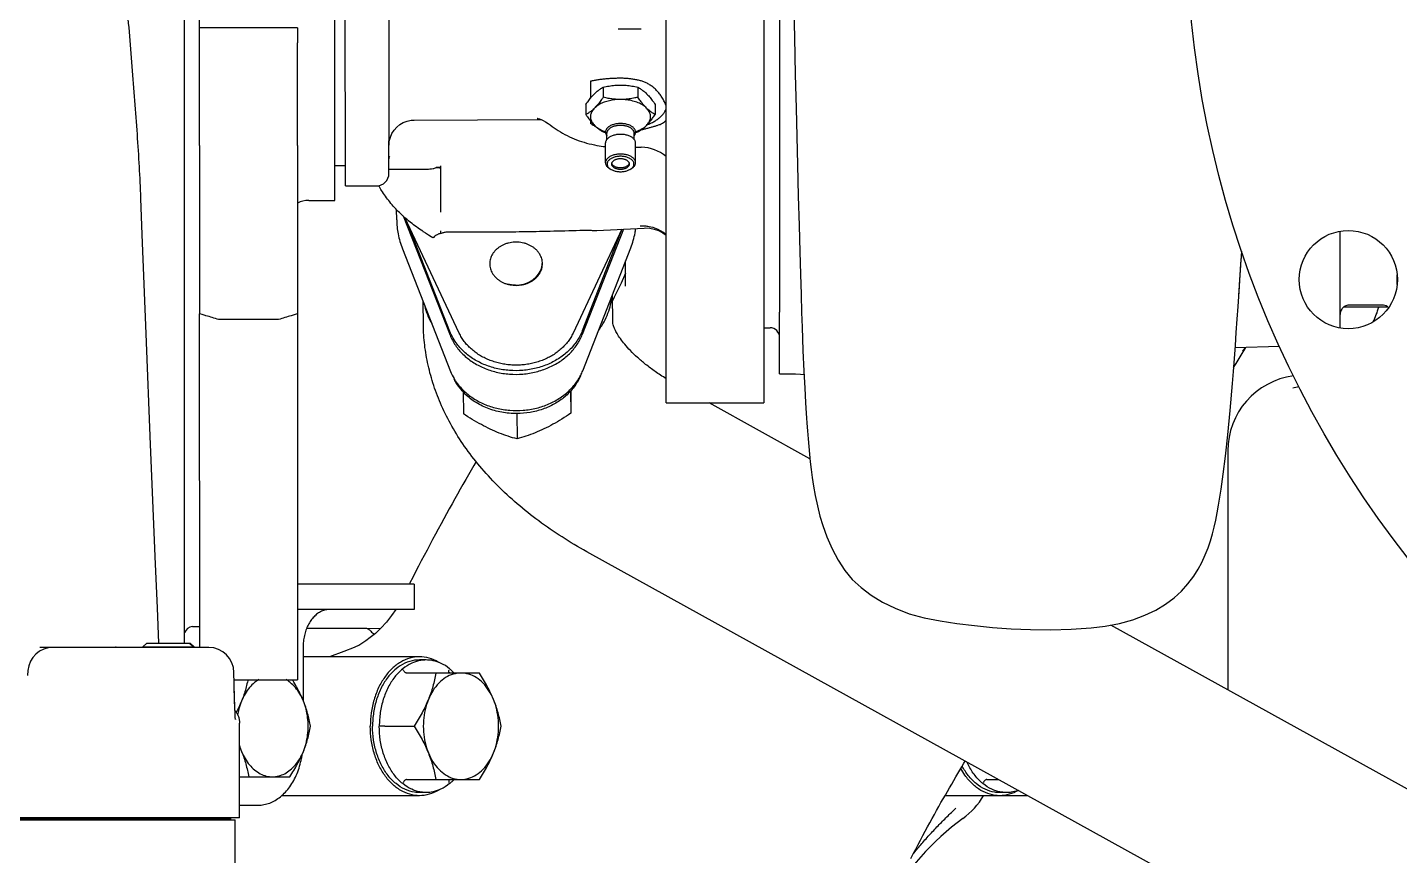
# Model space of a CAD drawing. Header units: millimetres. Extents: x 156850 to 204135, y 56350 to 74150.
# Drawn here: x 158248.3 to 158465.7, y 62054 to 62185.2 of the extents above; entities that cross this region are included whole.
import ezdxf

# ---------------------------------------------------------------- set-up
doc = ezdxf.new("R2010")
doc.units = ezdxf.units.MM
doc.header["$LTSCALE"] = 150
doc.layers.add('-----33 Equipment', color=5, linetype='Continuous')

# ---------------------------------------------------------------- blocks, each defined once
blk = doc.blocks.new('X-2F-PLAN$0$A$C73FA2420')
at = {"color": 0, "linetype": 'Continuous'}
for p, q in [((2305.73, 1156.34), (2305.73, 1274.36)), ((2305.45, 1273.64), (2305.41, 1157.04)), ((2305.67, 1272.91), (2305.63, 1157.77)), ((2329.08, 1189.87), (2328.3, 1189.94)), ((2332.73, 1161.23), (2332.73, 1188)), ((2398.13, 1171.75), (2403.85, 1171.97)), ((2403.85, 1171.97), (2404.55, 1172)), ((2305.73, 1171.68), (2305.64, 1171.68)), ((2332.79, 1171.67), (2332.73, 1171.67)), ((2332.79, 1171.67), (2332.79, 1171.01)), ((2333.42, 1171.05), (2332.79, 1171.67)), ((2332.79, 1171.01), (2332.79, 1164.21)), ((2333.42, 1171.05), (2333.42, 1164.3)), ((2305.73, 1163.68), (2305.64, 1163.68)), ((2332.79, 1163.67), (2332.73, 1163.67)), ((2332.79, 1163.53), (2332.73, 1163.53)), ((2333.42, 1164.3), (2332.79, 1163.67)), ((2332.79, 1164.21), (2332.79, 1163.67)), ((2333.42, 1164.16), (2332.79, 1163.53)), ((2332.79, 1163.67), (2332.79, 1163.53)), ((2333.42, 1165.05), (2562.72, 1165.08)), ((2333.42, 1164.29), (2333.42, 1164.24)), ((2333.42, 1164.24), (2333.42, 1164.16)), ((2336.03, 1163.8), (2336.03, 1162.66)), ((2332.73, 1162.65), (2385.59, 1162.66)), ((2386.37, 1162.66), (2385.59, 1162.66)), ((2412.24, 1162.66), (2386.37, 1162.66)), ((2412.24, 1162.66), (2428.51, 1162.66)), ((2428.51, 1162.66), (2432.45, 1162.66)), ((2430.95, 1162.66), (2430.95, 1147.16)), ((2384.65, 1150.16), (2384.65, 1159.66)), ((2293.41, 1157.05), (2305.41, 1157.04)), ((2305.63, 1157.77), (2305.41, 1157.77)), ((2322.5, 1157.06), (2322.95, 1157.08)), ((2322.72, 1157.07), (2323.2, 1157.09)), ((2322.95, 1157.08), (2323.46, 1157.1)), ((2323.2, 1157.09), (2323.75, 1157.11)), ((2323.47, 1157.1), (2324.06, 1157.12)), ((2323.76, 1157.11), (2324.39, 1157.13)), ((2324.38, 1157.13), (2325.08, 1157.15)), ((2324.73, 1157.14), (2325.45, 1157.16)), ((2325.08, 1157.15), (2325.84, 1157.17)), ((2325.46, 1157.16), (2326.24, 1157.18)), ((2325.85, 1157.17), (2326.66, 1157.19)), ((2326.25, 1157.18), (2327.09, 1157.2)), ((2326.67, 1157.19), (2327.1, 1157.2)), ((2327.09, 1157.2), (2328.63, 1157.23)), ((2327.6, 1157.21), (2327.6, 1147.15)), ((2328.63, 1157.23), (2328.72, 1157.23)), ((2328.72, 1157.23), (2328.74, 1157.23)), ((2305.73, 1156.34), (2320.73, 1156.34)), ((2307.73, 1156.34), (2307.73, 1153.41)), ((2312.23, 1156.34), (2312.23, 1148.36)), ((2309.23, 1127.84), (2309.23, 1149.67)), ((2332.73, 1146.28), (2324.35, 1146.28)), ((2329.1, 1147.15), (2327.6, 1147.15)), ((2385.59, 1147.16), (2329.1, 1147.15)), ((2386.37, 1147.14), (2329.1, 1147.15)), ((2331.23, 1127.84), (2331.23, 1146.28)), ((2335.73, 1136.44), (2335.73, 1145.7)), ((2338.73, 1128.68), (2338.73, 1147.15)), ((2342.73, 1128.68), (2342.73, 1147.15)), ((2386.37, 1147.16), (2385.59, 1147.16)), ((2412.24, 1147.16), (2386.37, 1147.16)), ((2403.13, 1147.14), (2386.37, 1147.14)), ((2412.24, 1147.16), (2428.51, 1147.16)), ((2430.9, 1147.16), (2428.51, 1147.16)), ((2403.54, 1145.38), (2403.54, 1141.22)), ((2403.54, 1141.22), (2409.08, 1141.22)), ((2405.83, 1139.58), (2488.43, 1139.59)), ((2405.83, 1139.58), (2405.83, 1134.67)), ((2409.08, 1141.22), (2488.43, 1141.23)), ((2409.08, 1141.22), (2409.08, 1139.58)), ((2332.7, 1138.17), (2332.7, 1138.18)), ((2335.67, 1134.04), (2335.73, 1136.42)), ((2335.73, 1136.42), (2335.73, 1136.44)), ((2320.23, 1133.31), (2320.23, 1128.68)), ((2407.83, 1132.67), (2412.28, 1132.67)), ((2408.49, 1132.67), (2408.49, 1126.62)), ((2409.92, 1132.67), (2410.08, 1132.67)), ((2410.08, 1132.67), (2412.28, 1132.67)), ((2412.28, 1132.67), (2412.98, 1132.67)), ((2412.35, 1132.67), (2412.28, 1132.67)), ((2456.51, 1132.67), (2412.35, 1132.67)), ((2395.89, 1130.53), (2376.46, 1122.92)), ((2400.46, 1131.44), (2402.12, 1131.46)), ((2311.8, 1129.87), (2311.8, 1118.35)), ((2328.67, 1118.35), (2328.67, 1129.87)), ((2342.73, 1128.68), (2338.73, 1128.68)), ((2401.08, 1130.4), (2382.2, 1122.99)), ((2382.51, 1121.53), (2400.85, 1130.14)), ((2382.77, 1123), (2400.21, 1129.84)), ((2416.28, 1128.68), (2416.35, 1108.61)), ((2309.73, 1126.78), (2309.73, 1127.84)), ((2330.73, 1126.78), (2330.73, 1127.84)), ((2383.78, 1127.21), (2387.55, 1127.26)), ((2397.83, 1125.96), (2397.73, 1125.8)), ((2398.71, 1124.52), (2398.28, 1124.52)), ((2409.04, 1124.52), (2401.66, 1124.52)), ((2398.57, 1123.1), (2398.57, 1115.17)), ((2373.23, 1120.91), (2369.73, 1120.87)), ((2369.77, 1112.42), (2365.75, 1112.37)), ((2373.37, 1103.92), (2369.81, 1103.87)), ((2398.99, 1095.78), (2382.51, 1103.51)), ((2278.25, 975.43), (2347.89, 1101.33)), ((2376.56, 1101.97), (2396.05, 1094.35)), ((2399, 1095.52), (2382.29, 1102.05)), ((2398.99, 1095.75), (2382.86, 1102.05)), ((2416.14, 1100.74), (2415.76, 1100.74)), ((2418.74, 1101.48), (2417.15, 1101.48)), ((2422.41, 1100.74), (2419.74, 1100.74)), ((2398.78, 1099.73), (2399.17, 1092.22)), ((2409.51, 1098.36), (2412.64, 1098.36)), ((2413.2, 1098.15), (2414.18, 1098.15)), ((2421.47, 1098.73), (2419.88, 1098.73)), ((2384.19, 1097.21), (2388.56, 1097.27)), ((2388.22, 1096.98), (2387.64, 1097.26)), ((2430.71, 1096.37), (2430.71, 1092.69)), ((2389.94, 1095.17), (2393.96, 1095.17)), ((2409.51, 1093.6), (2412.64, 1093.6)), ((2411.95, 1093.6), (2411.95, 1092.69)), ((2413.2, 1093.82), (2414.18, 1093.82)), ((2421.47, 1093.23), (2419.88, 1093.23)), ((2418.74, 1090.48), (2417.15, 1090.48)), ((2371.45, 1088.76), (2372.95, 1088.76)), ((2371.45, 1088.76), (2371.45, 1073.26)), ((2372.95, 1088.76), (2445.25, 1088.77)), ((2362.62, 1065.98), (2371.45, 1081.95)), ((2373.07, 1073.26), (2371.45, 1073.26)), ((2445.25, 1073.27), (2373.07, 1073.26)), ((2383.36, 1073.27), (2383.36, 1072.3)), ((2376.09, 1070.77), (2378.97, 1070.77)), ((2378.97, 1070.77), (2385.84, 1070.77)), ((2508.18, 1070.77), (2385.84, 1070.77)), ((2353.53, 1064.38), (2353.53, 1064.38)), ((2309.23, 1031.45), (2309.23, 1044.58)), ((2311.8, 1037.94), (2311.8, 1036.09)), ((2309.73, 1034.85), (2309.73, 1035.91)), ((2304.5, 960.91), (2336.24, 1018.28)), ((2345.13, 1004.47), (2345.13, 1004.47)), ((2363.85, 999.78), (2326, 999.78)), ((2380.42, 991.56), (2380.18, 998.6)), ((2386.75, 998.13), (2389.89, 997.93)), ((2388.56, 998.02), (2389.18, 997.98)), ((2389.18, 997.98), (2390.22, 997.91)), ((2390.22, 997.91), (2391.64, 997.81)), ((2391.64, 997.81), (2393.48, 997.69)), ((2379.02, 997.65), (2380.24, 996.92)), ((2379.72, 997.43), (2379.72, 997.42)), ((2379.72, 997.43), (2380.23, 996.98)), ((2393.48, 997.69), (2394.01, 997.66)), ((2393.92, 997.67), (2395.52, 997.56)), ((2394.01, 997.66), (2395.51, 997.56)), ((2383.34, 981.98), (2385.45, 981.98)), ((2385.45, 981.98), (2388.98, 981.98)), ((2386.65, 974.43), (2386.65, 981.39)), ((2386.97, 975.36), (2386.97, 980.46)), ((2388.98, 981.98), (2398.65, 981.98)), ((2390.22, 972.94), (2391.77, 972.94))]:
    blk.add_line(p, q, dxfattribs=at)
for points in [[(2332.73, 1175.79), (2332.74, 1175.89), (2332.77, 1175.98), (2332.78, 1176)], [(2345.9, 1169.65), (2364.86, 1170.43), (2382.38, 1171.14), (2398.13, 1171.75)], [(2333.42, 1169.12), (2339, 1169.36), (2345.9, 1169.65)], [(2321.33, 1156.99), (2321.32, 1156.99), (2321.33, 1156.99), (2321.36, 1157), (2321.42, 1157), (2321.49, 1157.01), (2321.58, 1157.01), (2321.69, 1157.02), (2321.82, 1157.03), (2321.96, 1157.04), (2322.13, 1157.05), (2322.31, 1157.06), (2322.5, 1157.06)], [(2332.7, 1138.17), (2332.09, 1139.8), (2331.23, 1142.11)], [(2338.73, 1131.58), (2337.77, 1132.25), (2336.75, 1133.05), (2335.77, 1133.94), (2334.93, 1134.82), (2334.27, 1135.62), (2333.74, 1136.33), (2333.34, 1136.95), (2333.05, 1137.46), (2332.85, 1137.84), (2332.74, 1138.07), (2332.7, 1138.17)], [(2410.09, 1132.67), (2410.19, 1132.66), (2410.33, 1132.63), (2410.46, 1132.59), (2410.54, 1132.55), (2410.57, 1132.53)], [(2412.28, 1132.67), (2412.94, 1132.61), (2413.57, 1132.45), (2414.15, 1132.2), (2414.69, 1131.86), (2415.16, 1131.44), (2415.56, 1130.96), (2415.88, 1130.41), (2416.12, 1129.8), (2416.25, 1129.14), (2416.28, 1128.68)], [(2362.19, 1118.85), (2361.54, 1119.23), (2360.8, 1119.66), (2360.05, 1120.08), (2359.3, 1120.51), (2358.55, 1120.94), (2357.79, 1121.37), (2357.02, 1121.81), (2356.25, 1122.24), (2355.47, 1122.67), (2354.68, 1123.11), (2353.89, 1123.55), (2353.09, 1123.98), (2352.28, 1124.42), (2351.47, 1124.86), (2350.65, 1125.31), (2349.83, 1125.75), (2348.99, 1126.19), (2348.15, 1126.64), (2347.3, 1127.09), (2346.44, 1127.54), (2345.58, 1127.99), (2344.7, 1128.44), (2343.82, 1128.89), (2342.93, 1129.34), (2342.73, 1129.44)], [(2398.62, 1127.26), (2398.39, 1126.89), (2398.1, 1126.41), (2397.83, 1125.97)], [(2416.44, 1108.84), (2416.34, 1108.56), (2416.19, 1108.23), (2415.98, 1107.85), (2415.73, 1107.44), (2415.51, 1107.15)], [(2416.53, 1109.16), (2416.54, 1109.19), (2416.53, 1109.15), (2416.5, 1109.03), (2416.44, 1108.84)], [(2392.02, 1095.17), (2390.45, 1095.9), (2388.22, 1096.98)], [(2399.17, 1092.22), (2399.18, 1091.97), (2399.14, 1091.34), (2399, 1090.66), (2398.76, 1089.96), (2398.42, 1089.28), (2398.06, 1088.77)], [(2376.09, 1070.77), (2376.08, 1069.95), (2376.07, 1069.08), (2376.04, 1068.25), (2376.01, 1067.47), (2375.97, 1066.91)], [(2299.26, 1050), (2300.01, 1049.61), (2300.76, 1049.22), (2301.49, 1048.84), (2302.2, 1048.46), (2302.91, 1048.08), (2303.6, 1047.71), (2304.28, 1047.34), (2304.95, 1046.98), (2305.6, 1046.62), (2306.25, 1046.26), (2306.88, 1045.91), (2307.51, 1045.56), (2308.13, 1045.21), (2308.73, 1044.86), (2309.33, 1044.52), (2309.92, 1044.18), (2310.5, 1043.85), (2311.08, 1043.51), (2311.64, 1043.18), (2312.2, 1042.86), (2312.75, 1042.53), (2313.29, 1042.21), (2313.83, 1041.89), (2314.36, 1041.58), (2314.72, 1041.36)], [(2395.41, 1067.58), (2391.88, 1067.49), (2388.63, 1067.38), (2385.8, 1067.29), (2383.46, 1067.21)], [(2409.16, 1067.95), (2404.23, 1067.82), (2399.59, 1067.69), (2395.41, 1067.58)], [(2423.48, 1068.3), (2418.14, 1068.18), (2409.16, 1067.95)], [(2442.61, 1068.71), (2435.83, 1068.57), (2429.36, 1068.42), (2423.48, 1068.3)], [(2369.78, 1066.57), (2369.12, 1066.52), (2368.26, 1066.46), (2367.01, 1066.37), (2365.75, 1066.27), (2364.53, 1066.17), (2363.33, 1066.05), (2362.12, 1065.92), (2360.9, 1065.78), (2359.63, 1065.61), (2358.27, 1065.4), (2356.8, 1065.13), (2355.18, 1064.79), (2353.53, 1064.38)], [(2383.46, 1067.21), (2379.77, 1067.08), (2376.5, 1066.93), (2373.77, 1066.8), (2371.53, 1066.67), (2369.78, 1066.57)], [(2353.53, 1064.38), (2352.05, 1063.93), (2350.22, 1063.27), (2348.32, 1062.43), (2346.52, 1061.48), (2344.92, 1060.45), (2343.48, 1059.26), (2342.19, 1057.87), (2341.01, 1056.27), (2339.91, 1054.47), (2338.92, 1052.47), (2338.07, 1050.27), (2337.39, 1047.88), (2336.91, 1045.34), (2336.52, 1042.68), (2336.17, 1039.92), (2335.89, 1037.05), (2335.68, 1034.08), (2335.55, 1031.01), (2335.52, 1027.83), (2335.6, 1024.57), (2335.8, 1021.42)], [(2335.8, 1021.42), (2336.07, 1019.18), (2336.5, 1016.93), (2337.08, 1014.84), (2337.81, 1012.92), (2338.65, 1011.19), (2339.59, 1009.64), (2340.59, 1008.28), (2341.65, 1007.11), (2342.8, 1006.08), (2344.02, 1005.17), (2345.13, 1004.47)], [(2345.13, 1004.47), (2346.2, 1003.9), (2347.38, 1003.35), (2348.52, 1002.9), (2349.62, 1002.53), (2350.7, 1002.21), (2351.79, 1001.94), (2352.9, 1001.68), (2354.06, 1001.45), (2355.27, 1001.23), (2356.55, 1001.02), (2357.79, 1000.83)], [(2357.8, 1000.83), (2360.16, 1000.51), (2363.04, 1000.16), (2366.41, 999.79), (2370.27, 999.41), (2374.51, 999.05)], [(2374.51, 999.05), (2376.43, 998.89), (2378.49, 998.73), (2380.56, 998.57), (2382.64, 998.42), (2384.71, 998.27), (2386.75, 998.13)], [(2377.06, 998.85), (2377.69, 998.46), (2379.02, 997.65)], [(2389.89, 997.93), (2389.98, 997.93), (2390.02, 997.92), (2390.07, 997.92), (2390.11, 997.92)], [(2390.11, 997.92), (2390.2, 997.91), (2390.25, 997.91), (2390.29, 997.91), (2390.34, 997.9)], [(2390.34, 997.9), (2390.42, 997.9), (2390.47, 997.89), (2390.51, 997.89), (2390.55, 997.89)], [(2390.55, 997.89), (2390.64, 997.88), (2390.68, 997.88), (2390.73, 997.88), (2390.77, 997.88), (2390.81, 997.87)], [(2390.81, 997.87), (2390.9, 997.87), (2390.94, 997.86), (2390.98, 997.86), (2391.02, 997.86), (2391.06, 997.86)], [(2391.06, 997.86), (2391.15, 997.85), (2391.19, 997.85), (2391.23, 997.85), (2391.27, 997.84), (2391.31, 997.84), (2391.35, 997.84)], [(2391.35, 997.84), (2391.44, 997.83), (2391.48, 997.83), (2391.52, 997.83), (2391.56, 997.82), (2391.6, 997.82), (2391.64, 997.82), (2391.68, 997.82)], [(2391.68, 997.82), (2391.76, 997.81), (2391.8, 997.81), (2391.84, 997.81), (2391.88, 997.8), (2391.92, 997.8), (2391.96, 997.8), (2392, 997.79), (2392.04, 997.79)], [(2392.04, 997.79), (2392.12, 997.79), (2392.16, 997.78), (2392.2, 997.78), (2392.24, 997.78), (2392.27, 997.78), (2392.31, 997.77), (2392.35, 997.77), (2392.39, 997.77), (2392.43, 997.77), (2392.47, 997.76)], [(2392.47, 997.76), (2392.55, 997.76), (2392.59, 997.76), (2392.62, 997.75), (2392.66, 997.75), (2392.7, 997.75), (2392.74, 997.75), (2392.78, 997.74), (2392.81, 997.74), (2392.85, 997.74), (2392.89, 997.74), (2392.93, 997.73), (2392.97, 997.73)], [(2392.97, 997.73), (2393.04, 997.73), (2393.08, 997.72), (2393.12, 997.72), (2393.15, 997.72), (2393.19, 997.72), (2393.23, 997.71), (2393.27, 997.71), (2393.3, 997.71), (2393.34, 997.71), (2393.38, 997.7), (2393.41, 997.7), (2393.45, 997.7), (2393.49, 997.7), (2393.52, 997.69), (2393.56, 997.69), (2393.6, 997.69), (2393.63, 997.69), (2393.67, 997.68), (2393.7, 997.68)], [(2393.7, 997.68), (2393.78, 997.68), (2393.81, 997.67), (2393.85, 997.67), (2393.88, 997.67), (2393.92, 997.67)]]:
    blk.add_lwpolyline(points, dxfattribs=at)
for centre, radius in [((2448.73, 841.29), 165.1), ((2391, 980.68), 7.78)]:
    blk.add_circle(centre, radius, dxfattribs=at)
for centre, radius, start, end in [((2328.73, 1185.89), 4, 359.9999, 85), ((2308.53, 1162.34), 2.9, 165.7882, 179.98), ((2334.78, 1163.8), 1.25, 0.0079, 78.7579), ((2328.73, 1161.23), 4, 270.1329, 0), ((2399.54, 1145.38), 4, 0.0079, 26.4041), ((2407.83, 1134.67), 2, 180.0079, 270.0079), ((2405.95, 1092.68), 6, 319.2436, 0.0079), ((2381.84, 1072.3), 1.52, 269.9935, 359.9935), ((2273.23, 1018.28), 40, 35.9117, 61.8029), ((2315.35, 1048.78), 12, 215.9117, 239.3589), ((2363.85, 987.78), 12, 7.571, 90), ((2390.73, 990.28), 15, 244.6052, 254.1927)]:
    blk.add_arc(centre, radius, start, end, dxfattribs=at)
for points, start_tangent, end_tangent in [([(2404.55, 1172), (2409.49, 1172.24), (2414.69, 1172.57), (2420.01, 1172.96), (2425.43, 1173.39), (2430.92, 1173.85), (2436.45, 1174.32), (2442, 1174.8), (2447.57, 1175.28)], (0.999142, 0.041412), (0.996284, 0.08613)), ([(2384.65, 1159.66), (2384.97, 1160.66), (2385.28, 1161.66), (2385.47, 1162.27)], (0.296368, 0.955074), (0.297653, 0.954674)), ([(2385.47, 1162.27), (2385.59, 1162.66)], (0.297653, 0.954674), (0.297842, 0.954615)), ([(2322.69, 1157.07), (2322.66, 1157.04), (2322.23, 1156.74), (2321.76, 1156.52), (2321.26, 1156.39), (2320.73, 1156.34)], (-0.756805, -0.65364), (-1, 0)), ([(2324.23, 1156.02), (2322.97, 1156.44), (2321.99, 1156.64)], (-0.92582, 0.377964), (-0.987638, 0.156755)), ([(2324.23, 1156.02), (2323.25, 1156.46), (2322.42, 1156.87)], (-0.92582, 0.377964), (-0.884475, 0.466587)), ([(2316.23, 1156.02), (2315.25, 1155.65), (2314.26, 1155.35), (2313.25, 1155.1), (2312.23, 1154.89)], (-0.92582, -0.377964), (-0.985438, -0.170033)), ([(2316.23, 1156.02), (2315.1, 1155.46), (2314.11, 1154.76), (2313.31, 1153.95), (2312.72, 1153.06), (2312.35, 1152.1), (2312.23, 1151.12)], (-0.92582, -0.377964), (0, -1)), ([(2317.19, 1156.36), (2316.23, 1156.02)], (-0.960306, -0.278948), (-0.92582, -0.377964)), ([(2316.96, 1156.34), (2316.23, 1156.02)], (-0.909482, -0.415744), (-0.92582, -0.377964)), ([(2327.62, 1153.29), (2327.16, 1153.95), (2326.36, 1154.76), (2325.38, 1155.46), (2324.23, 1156.02)], (-0.506428, 0.862282), (-0.92582, 0.377964)), ([(2327.6, 1155.01), (2327.21, 1155.1), (2326.21, 1155.35), (2325.22, 1155.65), (2324.23, 1156.02)], (-0.980183, 0.198094), (-0.92582, 0.377964)), ([(2307.73, 1153.41), (2307.82, 1152.47), (2308.07, 1151.56), (2308.49, 1150.68), (2309.07, 1149.84), (2309.8, 1149.07), (2310.66, 1148.36), (2311.65, 1147.75), (2312.73, 1147.23), (2313.91, 1146.82), (2315.14, 1146.52), (2315.77, 1146.41)], (0, -1), (0.989926, -0.141585)), ([(2312.23, 1151.12), (2312.36, 1150.14), (2312.72, 1149.19), (2313.31, 1148.3), (2314.11, 1147.49), (2315.09, 1146.79), (2316.23, 1146.22)], (0, -1), (0.92582, -0.377964)), ([(2385.47, 1147.54), (2385.28, 1148.16), (2384.97, 1149.16), (2384.65, 1150.16)], (-0.297661, 0.954672), (-0.296376, 0.955071)), ([(2312.23, 1148.36), (2313.25, 1147.73), (2314.26, 1147.16), (2315.25, 1146.66), (2316.23, 1146.22)], (0.84076, -0.541408), (0.92582, -0.377964)), ([(2324.23, 1146.22), (2325.37, 1146.79), (2326.36, 1147.49), (2327.16, 1148.3), (2327.62, 1148.95)], (0.92582, 0.377964), (0.506395, 0.862302)), ([(2324.23, 1146.22), (2325.22, 1146.66), (2326.21, 1147.16), (2327.21, 1147.73), (2327.61, 1147.97)], (0.92582, 0.377964), (0.851967, 0.523596)), ([(2316.23, 1146.22), (2317.22, 1145.86), (2318.21, 1145.55), (2319.21, 1145.3), (2320.23, 1145.1)], (0.92582, -0.377964), (0.985438, -0.170033)), ([(2316.23, 1146.22), (2317.5, 1145.81), (2318.85, 1145.55), (2320.23, 1145.47), (2321.62, 1145.55), (2322.97, 1145.81), (2324.23, 1146.22)], (0.92582, -0.377964), (0.92582, 0.377964)), ([(2320.23, 1145.1), (2321.25, 1145.3), (2322.26, 1145.55), (2323.25, 1145.86), (2324.23, 1146.22)], (0.985438, 0.170033), (0.92582, 0.377964)), ([(2338.73, 1142.07), (2338.66, 1142.73), (2338.44, 1143.37), (2338.08, 1143.98), (2337.59, 1144.54), (2336.98, 1145.04), (2336.26, 1145.47), (2335.46, 1145.82), (2334.59, 1146.07), (2333.67, 1146.22), (2332.73, 1146.28)], (0, 1), (-1, 0)), ([(2385.59, 1147.16), (2385.47, 1147.54)], (-0.29785, 0.954613), (-0.297661, 0.954672)), ([(2309.23, 1127.84), (2309.45, 1129.36), (2310.07, 1130.81), (2311.09, 1132.16), (2312.46, 1133.34), (2314.12, 1134.31), (2316.02, 1135.02), (2318.09, 1135.47), (2320.23, 1135.62)], (0, 1), (1, 0)), ([(2309.73, 1127.84), (2309.79, 1128.61), (2310.25, 1130.13), (2311.14, 1131.55), (2312.43, 1132.81), (2314.06, 1133.84), (2315.96, 1134.62), (2318.05, 1135.1), (2320.23, 1135.26)], (0, 1), (1, 0)), ([(2331.23, 1127.84), (2331.02, 1129.36), (2330.4, 1130.81), (2329.38, 1132.16), (2328.01, 1133.34), (2326.35, 1134.31), (2324.44, 1135.02), (2322.38, 1135.47), (2320.23, 1135.62)], (0, 1), (-1, 0)), ([(2330.73, 1127.84), (2330.68, 1128.61), (2330.22, 1130.13), (2329.33, 1131.55), (2328.04, 1132.81), (2326.41, 1133.84), (2324.5, 1134.62), (2322.42, 1135.1), (2320.23, 1135.26)], (0, 1), (-1, 0)), ([(2335.3, 1135.55), (2334.77, 1135.04), (2334.76, 1135.03)], (-0.751885, -0.659294), (-0.666767, -0.745267)), ([(2335.3, 1135.55), (2335.45, 1135.71), (2335.57, 1135.88), (2335.66, 1136.06), (2335.72, 1136.25), (2335.73, 1136.42)], (0.751856, 0.659328), (0.024897, 0.99969)), ([(2309.83, 1127.8), (2310.25, 1129.07), (2311.14, 1130.49), (2312.43, 1131.75), (2314.06, 1132.78), (2315.96, 1133.56), (2318.05, 1134.04), (2320.23, 1134.2)], (0.1942, 0.980962), (1, 0)), ([(2330.63, 1127.8), (2330.22, 1129.07), (2329.33, 1130.49), (2328.04, 1131.75), (2326.41, 1132.78), (2324.5, 1133.56), (2322.42, 1134.04), (2320.23, 1134.2)], (-0.1942, 0.980962), (-1, 0)), ([(2320.23, 1133.31), (2320.23, 1133.49), (2320.23, 1133.7), (2320.23, 1133.9), (2320.23, 1134.07)], (0, 1), (0, 1)), ([(2401.42, 1130.8), (2401.6, 1130.99), (2403.3, 1132.53), (2405.11, 1133.84), (2405.86, 1134.3)], (0.694851, 0.719153), (0.86333, 0.50464)), ([(2311.8, 1129.87), (2311.76, 1130.03), (2311.64, 1130.19), (2311.48, 1130.33), (2311.3, 1130.42)], (0, 1), (-0.92582, 0.377964)), ([(2328.67, 1129.87), (2328.71, 1130.03), (2328.83, 1130.19), (2328.99, 1130.33), (2329.17, 1130.42)], (0, 1), (0.92582, 0.377964)), ([(2400.46, 1131.44), (2398.23, 1131.21), (2395.89, 1130.53)], (-0.999907, -0.013635), (-0.930983, -0.365063)), ([(2398.66, 1127.32), (2400.05, 1129.25), (2401.06, 1130.42)], (0.544053, 0.839051), (0.67802, 0.735043)), ([(2401.06, 1130.42), (2401.42, 1130.8)], (0.67802, 0.735043), (0.694851, 0.719153)), ([(2320.23, 1128.68), (2319.17, 1128.02), (2318.11, 1127.42), (2317.06, 1126.88), (2316.02, 1126.43)], (-0.84076, -0.541408), (-0.92582, -0.377964)), ([(2324.45, 1126.43), (2323.41, 1126.88), (2322.36, 1127.42), (2321.3, 1128.02), (2320.23, 1128.68)], (-0.92582, 0.377964), (-0.84076, 0.541408)), ([(2310.16, 1124.71), (2310.07, 1124.86), (2309.45, 1126.32), (2309.23, 1127.84)], (-0.527024, 0.84985), (0, 1)), ([(2309.73, 1126.78), (2309.79, 1127.55), (2309.83, 1127.8)], (0, 1), (0.1942, 0.980962)), ([(2310.15, 1124.71), (2309.79, 1126), (2309.73, 1126.78)], (-0.378535, 0.925587), (0, 1)), ([(2316.02, 1126.43), (2314.6, 1125.7), (2313.41, 1124.77), (2312.53, 1123.69), (2311.98, 1122.5), (2311.8, 1121.26)], (-0.92582, -0.377964), (0, -1)), ([(2316.02, 1126.43), (2314.98, 1126.04), (2313.93, 1125.71), (2312.87, 1125.45), (2311.8, 1125.24)], (-0.92582, -0.377964), (-0.985438, -0.170033)), ([(2324.45, 1126.43), (2322.84, 1126.93), (2321.12, 1127.19), (2319.35, 1127.19), (2317.63, 1126.93), (2316.02, 1126.43)], (-0.92582, 0.377964), (-0.92582, -0.377964)), ([(2328.67, 1121.26), (2328.48, 1122.5), (2327.94, 1123.69), (2327.06, 1124.77), (2325.88, 1125.69), (2324.45, 1126.43)], (0, 1), (-0.92582, 0.377964)), ([(2328.67, 1125.24), (2327.6, 1125.45), (2326.54, 1125.71), (2325.49, 1126.04), (2324.45, 1126.43)], (-0.985438, 0.170033), (-0.92582, 0.377964)), ([(2330.31, 1124.71), (2330.4, 1124.86), (2331.02, 1126.32), (2331.23, 1127.84)], (0.527024, 0.84985), (0, 1)), ([(2330.32, 1124.71), (2330.68, 1126), (2330.73, 1126.78)], (0.378535, 0.925587), (0, 1)), ([(2330.73, 1126.78), (2330.68, 1127.55), (2330.63, 1127.8)], (0, 1), (-0.1942, 0.980962)), ([(2347.89, 1101.33), (2350.22, 1105.25), (2352.76, 1108.94), (2355.49, 1112.37), (2358.4, 1115.49), (2361.44, 1118.28), (2364.58, 1120.69), (2367.78, 1122.7), (2371.01, 1124.33), (2374.23, 1125.58), (2377.44, 1126.46), (2380.63, 1127.01), (2383.78, 1127.21)], (0.484022, 0.875056), (0.999907, 0.013621)), ([(2386.86, 1127.01), (2386.49, 1126.92), (2385.12, 1126.44), (2384.03, 1125.9)], (-0.973368, -0.229249), (-0.870344, -0.492444)), ([(2398.66, 1127.32), (2398.64, 1127.29), (2398.62, 1127.26)], (-0.544226, -0.838939), (-0.507673, -0.86155)), ([(2408.49, 1126.63), (2408.52, 1126.18), (2408.59, 1125.69), (2408.73, 1125.17)], (0.000023, -1), (0.287513, -0.957777)), ([(2311.18, 1123.01), (2311.14, 1123.06), (2310.25, 1124.48), (2310.15, 1124.71)], (-0.639571, 0.768732), (-0.378535, 0.925587)), ([(2329.28, 1123.01), (2329.33, 1123.06), (2330.22, 1124.48), (2330.32, 1124.71)], (0.639571, 0.768732), (0.378535, 0.925587)), ([(2397.73, 1125.8), (2397.69, 1125.7), (2397.7, 1125.6), (2397.74, 1125.52), (2397.84, 1125.44)], (-0.487933, -0.872881), (0.861963, -0.506971)), ([(2398.31, 1124.53), (2398.23, 1124.75), (2398.14, 1124.95), (2398.06, 1125.13), (2397.99, 1125.27), (2397.91, 1125.38), (2397.84, 1125.44)], (-0.325623, 0.9455), (-0.861963, 0.506971)), ([(2398.28, 1124.52), (2398.37, 1124.32), (2398.44, 1124.1), (2398.5, 1123.87), (2398.54, 1123.62), (2398.56, 1123.36), (2398.57, 1123.1)], (0.429541, -0.903047), (0.000138, -1)), ([(2408.67, 1124.52), (2408.68, 1124.74), (2408.7, 1124.96), (2408.73, 1125.17)], (0.029036, 0.999578), (0.135313, 0.990803)), ([(2408.73, 1124.52), (2408.73, 1124.74), (2408.73, 1124.96), (2408.73, 1125.17)], (-0.000115, 1), (-0.000062, 1)), ([(2311.35, 1122.82), (2311.18, 1123.01)], (-0.664574, 0.747223), (-0.639571, 0.768732)), ([(2311.48, 1123.18), (2311.3, 1123.13)], (-0.989806, -0.142419), (-0.92582, -0.377964)), ([(2311.77, 1122.39), (2311.35, 1122.82)], (-0.719955, 0.694021), (-0.664574, 0.747223)), ([(2311.68, 1123.16), (2311.64, 1123.18), (2311.48, 1123.18)], (-0.926496, 0.376304), (-0.989806, -0.142419)), ([(2311.8, 1122.98), (2311.76, 1123.11), (2311.68, 1123.16)], (0, 1), (-0.926496, 0.376304)), ([(2328.67, 1122.98), (2328.71, 1123.11), (2328.79, 1123.16)], (0, 1), (0.926936, 0.375219)), ([(2328.7, 1122.39), (2329.12, 1122.82)], (0.719955, 0.694021), (0.664539, 0.747253)), ([(2328.79, 1123.16), (2328.83, 1123.18), (2328.99, 1123.18)], (0.926936, 0.375219), (0.989806, -0.142419)), ([(2328.99, 1123.18), (2329.17, 1123.13)], (0.989806, -0.142419), (0.92582, -0.377964)), ([(2329.12, 1122.82), (2329.28, 1123.01)], (0.664539, 0.747253), (0.639571, 0.768732)), ([(2375.31, 1122.35), (2374.86, 1122.07), (2373.43, 1120.87), (2372.21, 1119.35), (2371.26, 1117.57), (2370.61, 1115.6), (2370.29, 1113.51), (2370.3, 1111.38), (2370.64, 1109.29), (2371.31, 1107.32), (2372.28, 1105.54), (2373.51, 1104.02), (2374.95, 1102.81), (2375.83, 1102.29)], (-0.861659, -0.507488), (0.891339, -0.453337)), ([(2373.21, 1120.93), (2374.7, 1122.05), (2375.3, 1122.37)], (0.733886, 0.679273), (0.900696, 0.43445)), ([(2376.46, 1122.92), (2375.31, 1122.35)], (-0.930983, -0.365063), (-0.861659, -0.507488)), ([(2382.2, 1122.99), (2380.6, 1122.15), (2379.17, 1120.95), (2377.95, 1119.43), (2377, 1117.65), (2376.35, 1115.67), (2376.02, 1113.58), (2376.03, 1111.45), (2376.38, 1109.36), (2377.05, 1107.39), (2378.01, 1105.61), (2379.24, 1104.09), (2380.68, 1102.89), (2382.29, 1102.05)], (-0.930983, -0.365063), (0.931417, -0.363954)), ([(2382.86, 1102.05), (2381.26, 1102.9), (2379.81, 1104.1), (2378.59, 1105.62), (2377.62, 1107.4), (2376.95, 1109.37), (2376.61, 1111.46), (2376.6, 1113.59), (2376.92, 1115.68), (2377.57, 1117.65), (2378.52, 1119.43), (2379.74, 1120.95), (2381.17, 1122.16), (2382.3, 1122.8)], (-0.931417, 0.363954), (0.90552, 0.424304)), ([(2382.3, 1122.8), (2382.77, 1123)], (0.90552, 0.424304), (0.930983, 0.365063)), ([(2311.8, 1121.26), (2311.99, 1120.02), (2312.53, 1118.84), (2313.41, 1117.76), (2314.59, 1116.83), (2316.02, 1116.1)], (0, -1), (0.92582, -0.377964)), ([(2324.45, 1116.1), (2325.87, 1116.83), (2327.06, 1117.76), (2327.94, 1118.84), (2328.48, 1120.03), (2328.67, 1121.26)], (0.92582, 0.377964), (0, 1)), ([(2367.3, 1116.61), (2368.02, 1118.02), (2368.84, 1119.46), (2369.73, 1120.87)], (0.424226, 0.905556), (0.549648, 0.835396)), ([(2369.77, 1112.44), (2369.98, 1114.8), (2370.62, 1117.06), (2371.65, 1119.08), (2373.04, 1120.77), (2373.21, 1120.93)], (-0.003538, 0.999994), (0.733886, 0.679273)), ([(2382.51, 1103.51), (2381.84, 1103.87), (2381.2, 1104.3), (2380.59, 1104.81), (2380.03, 1105.38), (2379.51, 1106.01), (2379.04, 1106.69), (2378.63, 1107.43), (2378.27, 1108.21), (2377.98, 1109.03), (2377.74, 1109.87), (2377.58, 1110.74), (2377.47, 1111.63), (2377.44, 1112.52), (2377.47, 1113.41), (2377.58, 1114.3), (2377.74, 1115.17), (2377.98, 1116.01), (2378.27, 1116.83), (2378.63, 1117.61), (2379.04, 1118.35), (2379.51, 1119.03), (2380.03, 1119.66), (2380.59, 1120.23), (2381.2, 1120.74), (2381.84, 1121.17), (2382.51, 1121.53)], (-0.905307, 0.424757), (0.905178, 0.425032)), ([(2311.8, 1118.35), (2312.87, 1117.69), (2313.93, 1117.09), (2314.98, 1116.56), (2316.02, 1116.1)], (0.84076, -0.541408), (0.92582, -0.377964)), ([(2324.45, 1116.1), (2325.49, 1116.56), (2326.54, 1117.09), (2327.6, 1117.69), (2328.67, 1118.35)], (0.92582, 0.377964), (0.84076, 0.541408)), ([(2316.02, 1116.1), (2317.06, 1115.71), (2318.11, 1115.38), (2319.17, 1115.12), (2320.23, 1114.91)], (0.92582, -0.377964), (0.985438, -0.170033)), ([(2316.02, 1116.1), (2317.63, 1115.59), (2319.35, 1115.33), (2321.12, 1115.33), (2322.84, 1115.59), (2324.45, 1116.1)], (0.92582, -0.377964), (0.92582, 0.377964)), ([(2320.23, 1114.91), (2321.3, 1115.12), (2322.36, 1115.38), (2323.41, 1115.71), (2324.45, 1116.1)], (0.985438, 0.170033), (0.92582, 0.377964)), ([(2365.75, 1112.37), (2366.17, 1113.77), (2366.69, 1115.2), (2367.3, 1116.61)], (0.267843, 0.963462), (0.424226, 0.905556)), ([(2393.51, 1116.7), (2393.11, 1116.67), (2392.72, 1116.59), (2392.34, 1116.45), (2391.97, 1116.26), (2391.63, 1116.01), (2391.31, 1115.72), (2391.02, 1115.39), (2390.76, 1115.02), (2390.54, 1114.61), (2390.36, 1114.18), (2390.23, 1113.72), (2390.14, 1113.25), (2390.09, 1112.76), (2390.09, 1112.28), (2390.14, 1111.8), (2390.23, 1111.32), (2390.36, 1110.87), (2390.54, 1110.43), (2390.76, 1110.03), (2391.02, 1109.65), (2391.31, 1109.32), (2391.63, 1109.03), (2391.97, 1108.79), (2392.34, 1108.6), (2392.72, 1108.46), (2393.11, 1108.37), (2393.51, 1108.34)], (-1, -0.000155), (1, 0.000105)), ([(2393.51, 1108.34), (2393.9, 1108.37), (2394.3, 1108.46), (2394.68, 1108.6), (2395.04, 1108.79), (2395.39, 1109.03), (2395.71, 1109.32), (2396, 1109.65), (2396.25, 1110.03), (2396.47, 1110.43), (2396.65, 1110.87), (2396.79, 1111.32), (2396.88, 1111.8), (2396.92, 1112.28), (2396.92, 1112.77), (2396.88, 1113.25), (2396.79, 1113.72), (2396.65, 1114.18), (2396.47, 1114.61), (2396.25, 1115.02), (2396, 1115.39), (2395.71, 1115.72), (2395.39, 1116.01), (2395.04, 1116.26), (2394.68, 1116.45), (2394.3, 1116.59), (2393.9, 1116.67), (2393.51, 1116.7)], (1, 0.000155), (-1, -0.000105)), ([(2390.12, 1112.64), (2390.26, 1113.87)], (-0.004482, 0.99999), (0.236747, 0.971571)), ([(2398.57, 1115.17), (2398.61, 1111.02), (2398.7, 1106.57), (2398.83, 1101.82)], (0.000138, -1), (0.032902, -0.999459)), ([(2367.34, 1108.11), (2366.72, 1109.52), (2366.19, 1110.96), (2365.75, 1112.37)], (-0.430847, 0.902425), (-0.274528, 0.961579)), ([(2369.77, 1112.43), (2369.77, 1112.44)], (-0.004482, 0.99999), (-0.003538, 0.999994)), ([(2369.77, 1112.41), (2369.77, 1112.43)], (-0.005997, 0.999982), (-0.004482, 0.99999)), ([(2375.84, 1102.3), (2375.37, 1102.5), (2373.82, 1103.48), (2372.44, 1104.81), (2371.31, 1106.44), (2370.47, 1108.3), (2369.95, 1110.32), (2369.77, 1112.41)], (-0.926481, 0.376341), (-0.005997, 0.999982)), ([(2390.12, 1112.64), (2390.29, 1111.32), (2390.79, 1110.14), (2391.57, 1109.2), (2392.54, 1108.59), (2393.52, 1108.39)], (0.004482, -0.99999), (0.99937, -0.035504)), ([(2369.81, 1103.87), (2368.9, 1105.27), (2368.07, 1106.7), (2367.34, 1108.11)], (-0.556829, 0.830627), (-0.430847, 0.902425)), ([(2415.51, 1107.15), (2414.61, 1105.86), (2413.82, 1104.44), (2413.15, 1102.93), (2412.63, 1101.35), (2412.26, 1099.72), (2412.06, 1098.37)], (-0.611344, -0.791365), (-0.106872, -0.994273)), ([(2373.39, 1103.86), (2372.1, 1103.86), (2370.9, 1103.86), (2369.81, 1103.87)], (-1, 0), (-0.999994, 0.003451)), ([(2375.83, 1102.29), (2376.56, 1101.97)], (0.891339, -0.453337), (0.931417, -0.363954)), ([(2398.83, 1101.82), (2398.84, 1101.53), (2398.84, 1101.23), (2398.83, 1100.92), (2398.81, 1100.63), (2398.79, 1100.35), (2398.78, 1100.08), (2398.78, 1099.83), (2398.78, 1099.73)], (0.032902, -0.999459), (0.051221, -0.998687)), ([(2415.43, 1100.11), (2415.25, 1099.92), (2415.08, 1099.72), (2414.92, 1099.53), (2414.78, 1099.34), (2414.65, 1099.14), (2414.53, 1098.94), (2414.42, 1098.73)], (-0.704698, -0.709507), (-0.461612, -0.887082)), ([(2415.43, 1100.11), (2415.19, 1099.84), (2414.97, 1099.52), (2414.77, 1099.17), (2414.59, 1098.78), (2414.43, 1098.36)], (-0.704698, -0.709507), (-0.314252, -0.94934)), ([(2415.37, 1100.14), (2415.26, 1099.94)], (-0.499817, -0.866131), (-0.475703, -0.879606)), ([(2415.39, 1100.17), (2415.37, 1100.14)], (-0.503995, -0.863707), (-0.499817, -0.866131)), ([(2415.76, 1100.74), (2415.39, 1100.17)], (-0.573198, -0.819417), (-0.503995, -0.863707)), ([(2416.8, 1100.75), (2416.51, 1100.72), (2416.23, 1100.64), (2415.95, 1100.51), (2415.69, 1100.33), (2415.43, 1100.11)], (-1, -0.000105), (-0.704698, -0.709507)), ([(2415.92, 1100.56), (2415.67, 1100.33), (2415.43, 1100.11)], (-0.759818, -0.650135), (-0.704698, -0.709507)), ([(2415.76, 1100.74), (2415.53, 1100.2)], (-0.425755, -0.904839), (-0.363308, -0.931669)), ([(2417.15, 1101.48), (2416.8, 1101.24), (2416.49, 1101.01), (2416.19, 1100.78), (2415.92, 1100.56)], (-0.826108, -0.563511), (-0.759818, -0.650135)), ([(2418.16, 1100.11), (2417.91, 1100.33), (2417.64, 1100.51), (2417.37, 1100.64), (2417.08, 1100.72), (2416.8, 1100.75)], (-0.704871, 0.709336), (-1, -0.000105)), ([(2418.16, 1100.11), (2417.98, 1100.3), (2417.81, 1100.49), (2417.65, 1100.69), (2417.51, 1100.88), (2417.38, 1101.08), (2417.26, 1101.28), (2417.15, 1101.48)], (-0.704871, 0.709336), (-0.461828, 0.88697)), ([(2419.53, 1095.98), (2419.52, 1096.44), (2419.48, 1096.89), (2419.42, 1097.33), (2419.33, 1097.75), (2419.23, 1098.17), (2419.1, 1098.56), (2418.95, 1098.93), (2418.78, 1099.27), (2418.59, 1099.58), (2418.38, 1099.86), (2418.16, 1100.11)], (-0.000138, 1), (-0.704871, 0.709336)), ([(2419.88, 1098.73), (2419.53, 1098.97), (2419.22, 1099.21), (2418.92, 1099.43), (2418.65, 1099.66), (2418.4, 1099.88), (2418.16, 1100.11)], (-0.826251, 0.563302), (-0.704871, 0.709336)), ([(2418.74, 1101.48), (2419.08, 1101.25), (2419.39, 1101.01), (2419.69, 1100.79), (2419.96, 1100.56), (2420.21, 1100.33), (2420.45, 1100.11)], (0.826251, -0.563302), (0.704871, -0.709336)), ([(2420.45, 1100.11), (2420.66, 1099.88), (2420.86, 1099.66), (2421.03, 1099.43), (2421.19, 1099.2), (2421.34, 1098.97), (2421.47, 1098.73)], (0.704871, -0.709336), (0.461828, -0.88697)), ([(2422.89, 1096.37), (2422.86, 1097.02), (2422.83, 1097.68), (2422.78, 1098.32), (2422.71, 1098.96), (2422.63, 1099.58), (2422.53, 1100.17), (2422.41, 1100.74)], (-0.029273, 0.999571), (-0.235036, 0.971987)), ([(2382.97, 1099.44), (2383.67, 1098.96), (2384.98, 1098.25), (2386.34, 1097.73), (2387.75, 1097.41), (2388.35, 1097.33)], (0.8065, -0.591234), (0.995408, -0.095718)), ([(2408.67, 1097.8), (2408.54, 1097.64), (2408.45, 1097.5)], (-0.686068, -0.727538), (-0.504619, -0.863342)), ([(2409.16, 1098.28), (2408.99, 1098.18), (2408.83, 1098.04), (2408.68, 1097.87), (2408.56, 1097.68)], (-0.905993, -0.423292), (-0.50466, -0.863318)), ([(2409.31, 1098.11), (2409.14, 1098.09), (2408.98, 1098.03), (2408.82, 1097.94), (2408.67, 1097.8)], (-1, -0.000105), (-0.686068, -0.727538)), ([(2409.51, 1098.36), (2409.33, 1098.34), (2409.16, 1098.28)], (-1, -0.000156), (-0.905993, -0.423292)), ([(2409.31, 1093.85), (2409.48, 1093.87), (2409.64, 1093.93), (2409.8, 1094.03), (2409.94, 1094.16), (2410.08, 1094.33), (2410.2, 1094.53), (2410.31, 1094.75), (2410.39, 1095), (2410.46, 1095.27), (2410.51, 1095.55), (2410.53, 1095.84), (2410.53, 1096.13), (2410.51, 1096.42), (2410.46, 1096.7), (2410.39, 1096.96), (2410.31, 1097.21), (2410.2, 1097.44), (2410.08, 1097.64), (2409.94, 1097.8), (2409.8, 1097.94), (2409.64, 1098.03), (2409.47, 1098.09), (2409.31, 1098.11)], (1, 0.000105), (-1, -0.000105)), ([(2409.51, 1093.6), (2409.69, 1093.62), (2409.87, 1093.68), (2410.04, 1093.78), (2410.2, 1093.92), (2410.35, 1094.09), (2410.48, 1094.3), (2410.6, 1094.53), (2410.7, 1094.79), (2410.78, 1095.07), (2410.83, 1095.37), (2410.87, 1095.67), (2410.88, 1095.98), (2410.87, 1096.29), (2410.83, 1096.6), (2410.78, 1096.89), (2410.7, 1097.17), (2410.6, 1097.43), (2410.48, 1097.67), (2410.34, 1097.87), (2410.2, 1098.04), (2410.04, 1098.18), (2409.87, 1098.28), (2409.69, 1098.34), (2409.51, 1098.36)], (1, 0.000156), (-1, -0.000105)), ([(2413.2, 1098.15), (2413.16, 1098.18), (2412.99, 1098.28), (2412.82, 1098.34), (2412.64, 1098.36)], (-0.784888, 0.619637), (-1, -0.000105)), ([(2413.5, 1097.83), (2413.47, 1097.87), (2413.32, 1098.05), (2413.2, 1098.15)], (-0.577708, 0.816243), (-0.784888, 0.619637)), ([(2413.5, 1094.13), (2413.6, 1094.3), (2413.72, 1094.53), (2413.82, 1094.79), (2413.9, 1095.07), (2413.96, 1095.37), (2413.99, 1095.67), (2414, 1095.98), (2413.99, 1096.29), (2413.96, 1096.6), (2413.9, 1096.89), (2413.82, 1097.17), (2413.72, 1097.43), (2413.6, 1097.67), (2413.5, 1097.83)], (0.577457, 0.816421), (-0.577708, 0.816243)), ([(2414, 1098.28), (2413.83, 1098.18), (2413.79, 1098.15)], (-0.905993, -0.423292), (-0.784699, -0.619877)), ([(2414.33, 1098.36), (2414.18, 1098.34), (2414, 1098.28)], (-0.999646, -0.026616), (-0.905993, -0.423292)), ([(2414.18, 1093.82), (2414.35, 1093.84), (2414.51, 1093.9), (2414.67, 1094), (2414.82, 1094.13), (2414.96, 1094.3), (2415.09, 1094.5), (2415.19, 1094.73), (2415.28, 1094.99), (2415.35, 1095.26), (2415.4, 1095.54), (2415.42, 1095.84), (2415.42, 1096.13), (2415.4, 1096.42), (2415.35, 1096.71), (2415.28, 1096.98), (2415.19, 1097.23), (2415.09, 1097.46), (2414.96, 1097.66), (2414.82, 1097.83), (2414.67, 1097.97), (2414.51, 1098.07), (2414.35, 1098.13), (2414.18, 1098.15)], (1, 0.000156), (-1, -0.000105)), ([(2414.42, 1098.73), (2414.33, 1098.37)], (-0.229987, -0.973194), (-0.207076, -0.978325)), ([(2414.35, 1098.36), (2414.33, 1098.36)], (-1, -0.000156), (-0.999646, -0.026616)), ([(2414.35, 1093.6), (2414.53, 1093.62), (2414.71, 1093.68), (2414.88, 1093.78), (2415.04, 1093.92), (2415.19, 1094.09), (2415.32, 1094.3), (2415.44, 1094.53), (2415.54, 1094.79), (2415.62, 1095.07), (2415.67, 1095.37), (2415.71, 1095.67), (2415.72, 1095.98), (2415.71, 1096.29), (2415.67, 1096.6), (2415.62, 1096.89), (2415.54, 1097.17), (2415.44, 1097.43), (2415.32, 1097.67), (2415.19, 1097.87), (2415.04, 1098.05), (2414.88, 1098.18), (2414.71, 1098.28), (2414.53, 1098.34), (2414.35, 1098.36)], (1, 0.000156), (-1, -0.000105)), ([(2419.53, 1095.98), (2419.54, 1096.37), (2419.56, 1096.76), (2419.6, 1097.14), (2419.65, 1097.53), (2419.71, 1097.92), (2419.79, 1098.32), (2419.88, 1098.73)], (-0.000138, 1), (0.229987, 0.973194)), ([(2421.47, 1098.73), (2421.57, 1098.26), (2421.66, 1097.8), (2421.73, 1097.34), (2421.78, 1096.89), (2421.81, 1096.44), (2421.82, 1095.98)], (0.230258, -0.97313), (0.000138, -1)), ([(2375.29, 1088.76), (2376.43, 1090.48), (2377.57, 1092), (2378.68, 1093.31), (2379.74, 1094.41), (2380.74, 1095.31), (2381.64, 1096.01), (2382.44, 1096.53), (2383.12, 1096.88), (2383.66, 1097.1), (2384.03, 1097.2), (2384.19, 1097.21)], (0.530281, 0.847822), (0.99805, 0.062414)), ([(2408.45, 1097.5), (2408.42, 1097.44), (2408.31, 1097.21), (2408.22, 1096.96), (2408.16, 1096.7), (2408.11, 1096.42), (2408.09, 1096.13), (2408.09, 1095.84), (2408.11, 1095.55), (2408.16, 1095.27), (2408.22, 1095), (2408.31, 1094.75), (2408.42, 1094.53), (2408.45, 1094.46)], (-0.504619, -0.863342), (0.504887, -0.863186)), ([(2409.31, 1097.41), (2409.19, 1097.39), (2409.07, 1097.34), (2408.95, 1097.27), (2408.85, 1097.16), (2408.75, 1097.03), (2408.67, 1096.87), (2408.6, 1096.7), (2408.55, 1096.5), (2408.51, 1096.3), (2408.49, 1096.09), (2408.49, 1095.88), (2408.51, 1095.67), (2408.55, 1095.46), (2408.6, 1095.27), (2408.67, 1095.09), (2408.75, 1094.94), (2408.85, 1094.81), (2408.95, 1094.7), (2409.07, 1094.62), (2409.19, 1094.57), (2409.31, 1094.56)], (-1, -0.000156), (1, 0.000105)), ([(2409.2, 1097.27), (2409.09, 1097.16), (2409, 1097.03), (2408.92, 1096.87), (2408.85, 1096.7), (2408.79, 1096.5), (2408.76, 1096.3), (2408.74, 1096.09), (2408.74, 1095.88), (2408.76, 1095.67), (2408.79, 1095.46), (2408.85, 1095.27), (2408.92, 1095.09), (2409, 1094.94), (2409.09, 1094.81), (2409.2, 1094.7)], (-0.765854, -0.643015), (0.766007, -0.642833)), ([(2409.31, 1097.34), (2409.2, 1097.27)], (-0.880718, -0.473642), (-0.765854, -0.643015)), ([(2409.43, 1097.39), (2409.31, 1097.41)], (-0.967296, 0.253651), (-1, -0.000105)), ([(2409.43, 1097.39), (2409.31, 1097.34)], (-0.967241, -0.253858), (-0.880718, -0.473642)), ([(2409.66, 1097.27), (2409.55, 1097.34), (2409.43, 1097.39)], (-0.766007, 0.642833), (-0.967296, 0.253651)), ([(2409.66, 1094.7), (2409.77, 1094.81), (2409.86, 1094.94), (2409.95, 1095.09), (2410.02, 1095.27), (2410.07, 1095.46), (2410.11, 1095.67), (2410.12, 1095.88), (2410.12, 1096.09), (2410.11, 1096.3), (2410.07, 1096.5), (2410.02, 1096.7), (2409.95, 1096.87), (2409.86, 1097.03), (2409.77, 1097.16), (2409.66, 1097.27)], (0.765854, 0.643015), (-0.766007, 0.642833)), ([(2418.17, 1091.86), (2418.4, 1092.13), (2418.63, 1092.44), (2418.83, 1092.8), (2419.01, 1093.18), (2419.16, 1093.6), (2419.29, 1094.05), (2419.4, 1094.51), (2419.47, 1094.99), (2419.52, 1095.49), (2419.53, 1095.98)], (0.704698, 0.709507), (-0.000138, 1)), ([(2419.88, 1093.23), (2419.77, 1093.71), (2419.69, 1094.18), (2419.62, 1094.63), (2419.57, 1095.08), (2419.54, 1095.53), (2419.53, 1095.98)], (-0.230258, 0.97313), (-0.000138, 1)), ([(2421.82, 1095.98), (2421.81, 1095.53), (2421.78, 1095.08), (2421.73, 1094.63), (2421.66, 1094.17), (2421.57, 1093.71), (2421.47, 1093.23)], (0.000138, -1), (-0.229987, -0.973194)), ([(2422.46, 1092.69), (2422.6, 1093.27), (2422.72, 1093.86), (2422.81, 1094.48), (2422.86, 1095.1), (2422.89, 1095.73), (2422.89, 1096.37)], (0.270212, 0.962801), (-0.029274, 0.999571)), ([(2396.05, 1094.35), (2398.4, 1093.67), (2399.09, 1093.56)], (0.931417, -0.363954), (0.991005, -0.133828)), ([(2408.45, 1094.46), (2408.54, 1094.33), (2408.67, 1094.16)], (0.504887, -0.863186), (0.686247, -0.727369)), ([(2408.56, 1094.28), (2408.68, 1094.09), (2408.83, 1093.92), (2408.99, 1093.78), (2409.16, 1093.68)], (0.504927, -0.863162), (0.906087, -0.423091)), ([(2408.67, 1094.16), (2408.82, 1094.03), (2408.98, 1093.93), (2409.14, 1093.87), (2409.31, 1093.85)], (0.686247, -0.727369), (1, 0.000105)), ([(2409.16, 1093.68), (2409.34, 1093.62), (2409.51, 1093.6)], (0.906087, -0.423091), (1, 0.000105)), ([(2409.2, 1094.7), (2409.31, 1094.62), (2409.43, 1094.57)], (0.766007, -0.642833), (0.967296, -0.253651)), ([(2409.31, 1094.56), (2409.43, 1094.57)], (1, 0.000156), (0.967241, 0.253858)), ([(2409.43, 1094.57), (2409.55, 1094.62)], (0.967241, 0.253858), (0.880718, 0.473642)), ([(2409.55, 1094.62), (2409.66, 1094.7)], (0.880718, 0.473642), (0.765854, 0.643015)), ([(2412.64, 1093.6), (2412.82, 1093.62), (2412.99, 1093.68), (2413.16, 1093.78), (2413.2, 1093.81)], (1, 0.000156), (0.784699, 0.619877)), ([(2413.2, 1093.81), (2413.32, 1093.92), (2413.47, 1094.09), (2413.5, 1094.13)], (0.784699, 0.619877), (0.577457, 0.816421)), ([(2413.79, 1093.81), (2413.83, 1093.78), (2414, 1093.68)], (0.784888, -0.619637), (0.906087, -0.423091)), ([(2414, 1093.68), (2414.18, 1093.62), (2414.33, 1093.6)], (0.906087, -0.423091), (0.999622, -0.027488)), ([(2414.33, 1093.6), (2414.35, 1093.6)], (0.999622, -0.027488), (1, 0.000105)), ([(2414.33, 1093.6), (2414.42, 1093.23)], (0.20737, -0.978263), (0.230258, -0.97313)), ([(2414.43, 1093.6), (2414.5, 1093.41), (2414.65, 1093.04), (2414.82, 1092.7), (2415.01, 1092.38), (2415.21, 1092.1), (2415.43, 1091.86)], (0.314692, -0.949194), (0.704871, -0.709336)), ([(2399.53, 1092.85), (2399.51, 1092.13), (2399.42, 1091.47), (2399.08, 1090.32), (2398.58, 1089.34), (2398.17, 1088.77)], (0.026471, -0.99965), (-0.627741, -0.778423)), ([(2414.42, 1093.23), (2414.55, 1092.99), (2414.69, 1092.76)], (0.461828, -0.88697), (0.549878, -0.835245)), ([(2414.69, 1092.76), (2414.85, 1092.53)], (0.549878, -0.835245), (0.59255, -0.805534)), ([(2414.72, 1092.72), (2414.73, 1092.69)], (0.266973, -0.963704), (0.270474, -0.962727)), ([(2414.73, 1092.69), (2414.87, 1092.17), (2415.01, 1091.65), (2415.14, 1091.14), (2415.28, 1090.64), (2415.43, 1090.16), (2415.59, 1089.72), (2415.77, 1089.33), (2415.97, 1089.02), (2416.2, 1088.79), (2416.23, 1088.77)], (0.270474, -0.962727), (0.799001, -0.60133)), ([(2414.85, 1092.53), (2415.03, 1092.31), (2415.22, 1092.08), (2415.43, 1091.86)], (0.59255, -0.805534), (0.704871, -0.709336)), ([(2415.43, 1091.86), (2415.63, 1091.67), (2415.85, 1091.47), (2416.07, 1091.28), (2416.32, 1091.09), (2416.58, 1090.89), (2416.85, 1090.69), (2417.15, 1090.48)], (0.704871, -0.709336), (0.826251, -0.563302)), ([(2415.43, 1091.86), (2415.69, 1091.63), (2415.96, 1091.45), (2416.23, 1091.33), (2416.51, 1091.25), (2416.8, 1091.22)], (0.704871, -0.709336), (1, 0.000105)), ([(2415.53, 1091.76), (2415.58, 1091.64), (2415.84, 1091.05), (2416.14, 1090.51), (2416.47, 1090.02), (2416.83, 1089.6), (2417.21, 1089.24), (2417.61, 1088.94), (2417.92, 1088.76)], (0.364051, -0.931379), (0.898118, -0.439754)), ([(2416.8, 1091.22), (2417.09, 1091.25), (2417.37, 1091.33), (2417.64, 1091.45), (2417.91, 1091.63), (2418.17, 1091.86)], (1, 0.000105), (0.704698, 0.709507)), ([(2417.15, 1090.48), (2417.28, 1090.72), (2417.43, 1090.96), (2417.58, 1091.18), (2417.76, 1091.41), (2417.95, 1091.63), (2418.17, 1091.86)], (0.461612, 0.887082), (0.704698, 0.709507)), ([(2418.17, 1091.86), (2418.36, 1092.05), (2418.58, 1092.25), (2418.81, 1092.44), (2419.05, 1092.63), (2419.31, 1092.83), (2419.58, 1093.03), (2419.88, 1093.23)], (0.704698, 0.709507), (0.826108, 0.563511)), ([(2418.57, 1088.77), (2418.64, 1088.79), (2419.17, 1089.02), (2419.74, 1089.33), (2420.31, 1089.72), (2420.85, 1090.16), (2421.32, 1090.64), (2421.71, 1091.14), (2422.03, 1091.65), (2422.28, 1092.17), (2422.46, 1092.69)], (0.939222, 0.343312), (0.270212, 0.962801)), ([(2420.45, 1091.86), (2420.22, 1091.63), (2419.96, 1091.41), (2419.69, 1091.18), (2419.39, 1090.95), (2419.08, 1090.72), (2418.74, 1090.48)], (-0.704698, -0.709507), (-0.826108, -0.563511)), ([(2421.47, 1093.23), (2421.34, 1093), (2421.19, 1092.77), (2421.03, 1092.54), (2420.86, 1092.31), (2420.67, 1092.09), (2420.45, 1091.86)], (-0.461612, -0.887082), (-0.704698, -0.709507)), ([(2300.02, 1049.61), (2301.44, 1048.43), (2302.99, 1047.06), (2304.47, 1045.67), (2305.89, 1044.27), (2307.25, 1042.86)], (0.778041, -0.628214), (0.6861, -0.727508)), ([(2309.23, 1035.91), (2309.45, 1037.43), (2310.07, 1038.89), (2311.09, 1040.24), (2312.46, 1041.41), (2313.54, 1042.09)], (0, 1), (0.87916, 0.476527)), ([(2309.73, 1035.91), (2309.79, 1036.69), (2310.25, 1038.21), (2311.14, 1039.63), (2312.43, 1040.88), (2313.92, 1041.85)], (0, 1), (0.88285, 0.469654)), ([(2309.83, 1035.88), (2310.25, 1037.15), (2311.14, 1038.57), (2312.43, 1039.82), (2314.06, 1040.86), (2314.54, 1041.09)], (0.1942, 0.980962), (0.909632, 0.415414)), ([(2311.8, 1037.94), (2311.76, 1038.11), (2311.64, 1038.27), (2311.48, 1038.4), (2311.3, 1038.5)], (0, 1), (-0.92582, 0.377964)), ([(2310.06, 1032.95), (2309.45, 1034.4), (2309.23, 1035.91)], (-0.503583, 0.863947), (0, 1)), ([(2309.73, 1034.85), (2309.79, 1035.63), (2309.83, 1035.88)], (0, 1), (0.1942, 0.980962)), ([(2310.06, 1033.01), (2309.79, 1034.08), (2309.73, 1034.85)], (-0.340675, 0.940181), (0, 1)), ([(2374.03, 988.5), (2373.81, 989.49)], (-0.241754, 0.970338), (-0.205656, 0.978624)), ([(2386.53, 981.54), (2386.03, 981.87), (2385.47, 981.98)], (-0.707195, 0.707019), (-0.999888, 0.014985)), ([(2386.97, 980.46), (2386.86, 981.05), (2386.53, 981.54)], (-0.000124, 1), (-0.707195, 0.707019)), ([(2386.55, 974.31), (2386.7, 974.48)], (0.692112, 0.72179), (0.573497, 0.819208)), ([(2386.7, 974.48), (2386.97, 975.36)], (0.573497, 0.819208), (-0.000124, 1))]:
    blk.add_spline(points, degree=3, dxfattribs=dict(at, start_tangent=start_tangent, end_tangent=end_tangent))
blk = doc.blocks.new('X-2F-PLAN$0$zw$C47F')
at = {"layer": '-----33 Equipment'}
blk.add_blockref('X-2F-PLAN$0$A$C73FA2420', (2898.05, 848.02), dxfattribs=at)

msp = doc.modelspace()

# ---------------------------------------------------------------- block references
at = {"layer": '-----33 Equipment', "rotation": 90.00000000000001}
msp.add_blockref('X-2F-PLAN$0$zw$C47F', (160286.3, 56856.22), dxfattribs=at)

doc.saveas('drawing.dxf')
